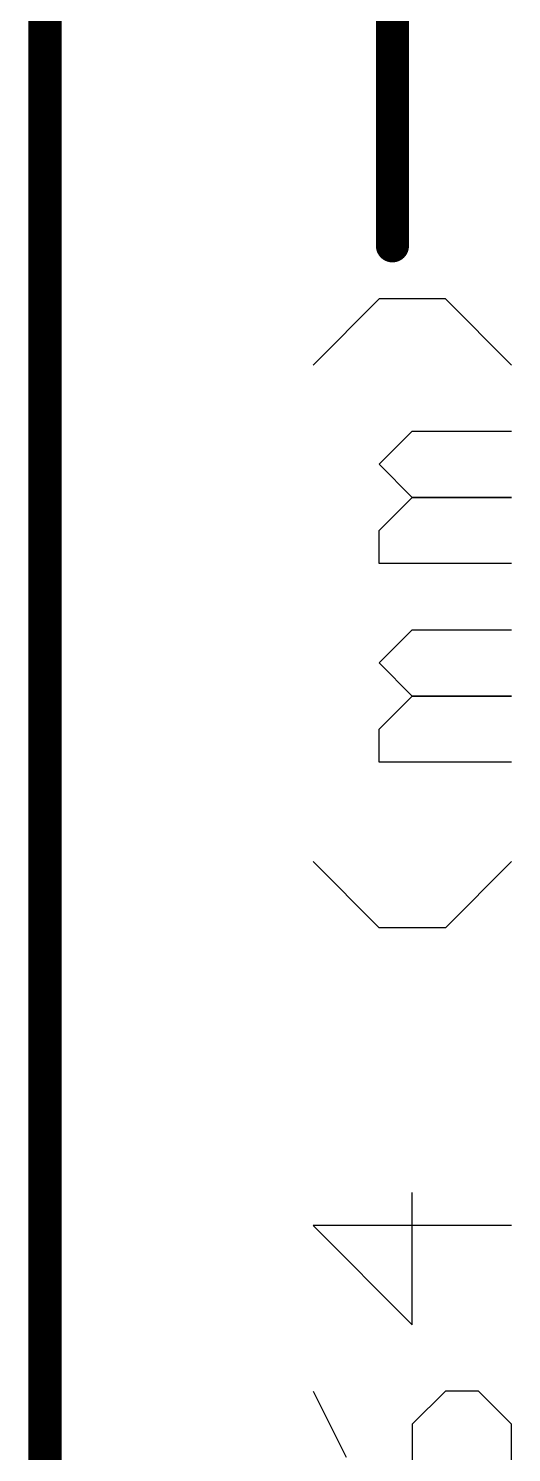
# Model space of a CAD drawing. Header units: millimetres. Extents: x 0.84 to 3.69, y 1.83 to 3.72.
# Drawn here: x 3.543 to 3.689, y 2.6535 to 3.0836 of the extents above; entities that cross this region are included whole.
import ezdxf

# ---------------------------------------------------------------- set-up
doc = ezdxf.new("R2010")
doc.units = ezdxf.units.MM
doc.header["$MEASUREMENT"] = 0
doc.layers.add('Mechanical1', color=6, linetype='Continuous')
doc.layers.add('Mechanical2', color=216, linetype='Continuous')

msp = doc.modelspace()

# ---------------------------------------------------------------- linework, layer by layer
at = {"layer": 'Mechanical1'}
for p, q in [((3.649, 3.00191), (3.62901, 2.98192)), ((3.669, 3.00191), (3.649, 3.00191)), ((3.68899, 2.98192), (3.669, 3.00191)), ((3.649, 2.95193), (3.659, 2.96193)), ((3.659, 2.96193), (3.68899, 2.96193)), ((3.659, 2.94193), (3.649, 2.95193)), ((3.649, 2.93194), (3.659, 2.94193)), ((3.659, 2.94193), (3.68899, 2.94193)), ((3.68899, 2.94193), (3.659, 2.94193)), ((3.649, 2.92194), (3.649, 2.93194)), ((3.68899, 2.92194), (3.649, 2.92194)), ((3.649, 2.89195), (3.659, 2.90194)), ((3.659, 2.90194), (3.68899, 2.90194)), ((3.659, 2.88195), (3.649, 2.89195)), ((3.649, 2.87195), (3.659, 2.88195)), ((3.659, 2.88195), (3.68899, 2.88195)), ((3.68899, 2.88195), (3.659, 2.88195)), ((3.649, 2.86196), (3.649, 2.87195)), ((3.68899, 2.86196), (3.649, 2.86196)), ((3.649, 2.81197), (3.62901, 2.83197)), ((3.68899, 2.83197), (3.669, 2.81197)), ((3.669, 2.81197), (3.649, 2.81197)), ((3.659, 2.69201), (3.659, 2.732)), ((3.68899, 2.722), (3.62901, 2.722)), ((3.62901, 2.722), (3.659, 2.69201)), ((3.62901, 2.67202), (3.63901, 2.65203)), ((3.669, 2.67202), (3.659, 2.66202)), ((3.67899, 2.67202), (3.669, 2.67202)), ((3.68899, 2.66202), (3.67899, 2.67202)), ((3.659, 2.66202), (3.659, 2.63203)), ((3.68899, 2.64203), (3.68899, 2.66202))]:
    msp.add_line(p, q, dxfattribs=at)
at = {"layer": 'Mechanical1', "const_width": 0.01}
msp.add_lwpolyline([(3.653, 3.01791), (3.653, 3.607)], dxfattribs=at)
at = {"layer": 'Mechanical1', "const_width": 0.005}
msp.add_lwpolyline([(3.6505, 3.01791, 1), (3.6555, 3.01791, 1)], format="xyb", close=True, dxfattribs=at)
at = {"layer": 'Mechanical2', "const_width": 0.01}
msp.add_lwpolyline([(3.548, 3.607), (3.548, 1.889)], dxfattribs=at)

doc.saveas('drawing.dxf')
